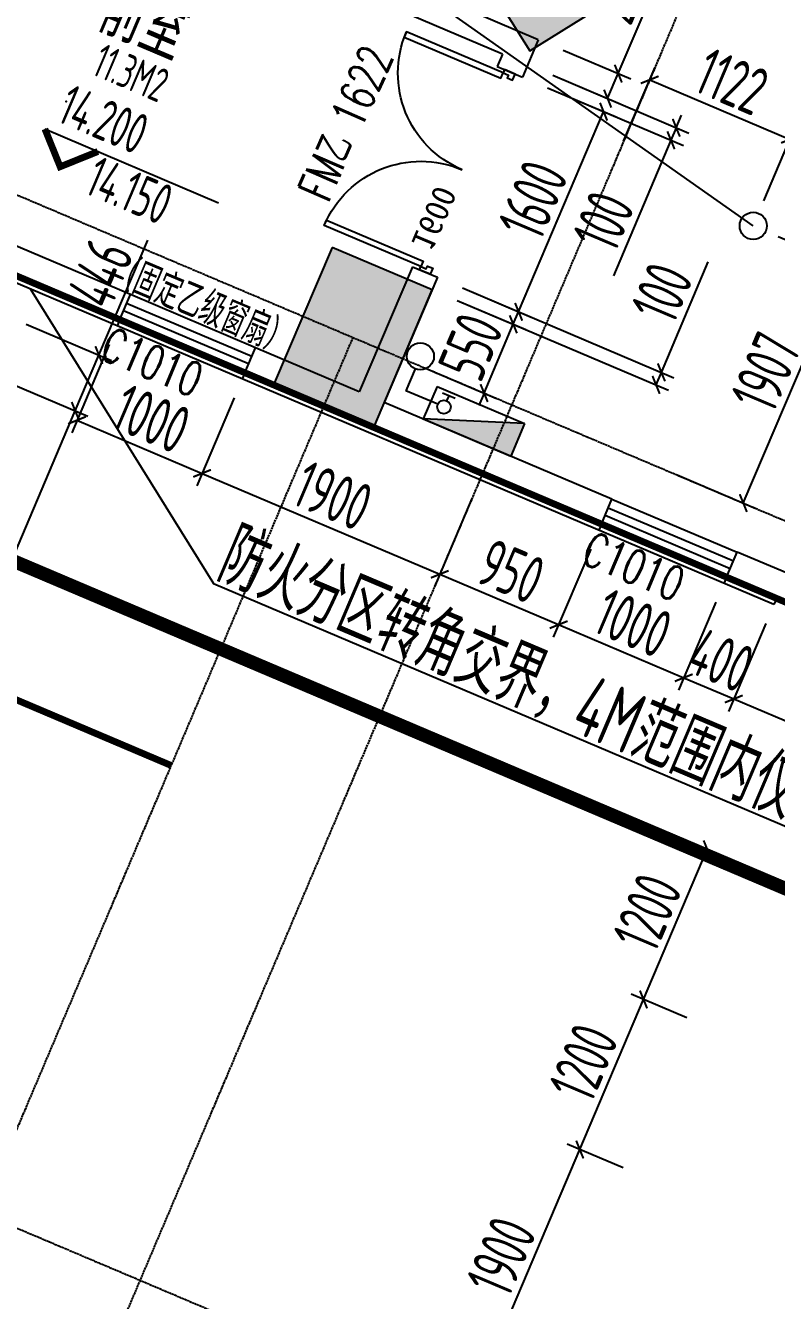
# Model space of a CAD drawing. Extents: x -3523 to 12007717, y -6694179 to 21431.
# Drawn here: x 11923084 to 11928610, y -6433532 to -6424148 of the extents above; entities that cross this region are included whole.
import ezdxf
from ezdxf.enums import TextEntityAlignment as Align
from ezdxf.xclip import XClip

# ---------------------------------------------------------------- set-up
doc = ezdxf.new("R2010")
doc.units = 0
doc.header["$LTSCALE"] = 10
doc.header["$MEASUREMENT"] = 0
doc.header["$XCLIPFRAME"] = 0
for name, pattern in [('A3-RG-axis-100$0$CENTER', [2, 1.25, -0.25, 0.25, -0.25]), ('A3-RI-4F$0$DASH', [0.35, 0.25, -0.1]), ('A3-SYMB-4F-100$0$$AUDIT_BAD_LTYPE2', [0]), ('DASHED2', [0.375, 0.25, -0.125])]:
    doc.linetypes.add(name, pattern=pattern)
for name, color, linetype in [('A-CLOD', 200, 'Continuous'), ('A3-RB-4F-100$0$A-DIMS-100', 1, 'Continuous'), ('A3-RG-axis-100$0$A-GRID', 1, 'A3-RG-axis-100$0$CENTER'), ('A3-RI-4F$0$A-DOOR', 32, 'Continuous'), ('A3-RI-4F$0$A-FLOR', 2, 'Continuous'), ('A3-RI-4F$0$A-GLAZ', 140, 'Continuous'), ('A3-RI-4F$0$A-ROOF-EDGE', 2, 'Continuous'), ('A3-RI-4F$0$A-WALL', 7, 'Continuous'), ('A3-RI-4F$0$A-WALL-FINI', 95, 'Continuous'), ('A3-RM-4F$0$$AUDIT_BAD_LAYER1', 7, 'Continuous'), ('A3-RM-4F$0$0P-1', 191, 'Continuous'), ('A3-RM-4F$0$0P-FE-FH-P', 41, 'A3-RM-4F$0$YJdef_FE-FH_LINE_F'), ('A3-RM-4F$0$0P-FE-FH-V', 141, 'Continuous'), ('A3-RM-4F$0$0P-FE-HY', 141, 'Continuous'), ('A3-RS-1F$0$A-HATH-GRAY', 8, 'Continuous'), ('A3-RS-1F$0$A-WALL', 7, 'Continuous'), ('A3-SYMB-4F-100$0$$AUDIT_BAD_LAYER1', 7, 'Continuous'), ('A3-SYMB-4F-100$0$A-SYMB', 4, 'Continuous'), ('A3-SYMB-4F-100$0$A-SYMB-AREA', 4, 'Continuous'), ('A3-SYMB-4F-100$0$A-SYMB-DOOR', 3, 'Continuous'), ('A3-SYMB-4F-100$0$A-SYMB-DOOR1', 3, 'Continuous'), ('A3-SYMB-4F-100$0$A-SYMB-DOOR2', 3, 'Continuous'), ('A3-SYMB-4F-100$0$A-SYMB-DOOR3', 3, 'Continuous'), ('A3-SYMB-4F-100$0$A-SYMB-NAME', 4, 'Continuous'), ('A3-SYMB-4F-100$0$A-SYMB-NAME-E', 4, 'Continuous')]:
    doc.layers.add(name, color=color, linetype=linetype)
doc.layers.add('A3-RI-4F$0$AN-WALL-EXTR', color=4, linetype='Continuous', lineweight=13)
doc.layers.add('A3-RI-4F$0$临时层', color=140, linetype='Continuous', plot=False)
doc.styles.add('A3-RB-4F-100$0$XD2008', font='xd-hzs.shx', dxfattribs={"width": 0.7, "bigfont": 'xd-hztxt.shx'})
doc.styles.add('A3-RI-4F$0$Standard', font='')
doc.styles.add('A3-RM-4F$0$hz1', font='hzs.shx', dxfattribs={"width": 0.75, "bigfont": 'hztxt.shx'})
doc.styles.add('A3-SYMB-4F-100$0$ECADI', font='hzs.shx', dxfattribs={"width": 0.7, "bigfont": 'hztxt.shx'})
doc.styles.add('A3-SYMB-4F-100$0$ECADI-TXT', font='simplex.shx', dxfattribs={"bigfont": 'hztxt.shx'})
doc.styles.add('A3-SYMB-4F-100$0$XD2008', font='hzs.shx', dxfattribs={"width": 0.7, "bigfont": 'hztxt.shx'})
doc.styles.get('A3-RI-4F$0$Standard').set_extended_font_data('SimSun')
doc.linetypes.add('A3-RM-4F$0$YJdef_FE-FH_LINE_F', pattern='A,4,-0.2,["F",A3-RM-4F$0$hz1,S=0.2,R=0,X=-0.1,Y=-0.1],-0.1', length=4.3)
doc.dimstyles.new('A3-RB-4F-100$0$XD100', dxfattribs={"dimscale": 100, "dimtxt": 3.5, "dimasz": 1.5, "dimexe": 1, "dimexo": 2, "dimgap": 0.5, "dimtad": 1, "dimdec": 0, "dimdsep": 46, "dimtxsty": 'A3-RB-4F-100$0$XD2008', "dimcen": 2.5, "dimclrt": 4, "dimaunit": 1, "dimadec": 0, "dimazin": 0, "dimtfac": 1, "dimtdec": 0, "dimtix": 1, "dimtmove": 0, "dimatfit": 3, "dimfxl": 0, "dimtolj": 1, "dimtzin": 0, "dimarcsym": 0})
doc.dimstyles.new('A3-RB-4F-100$0$XD100$0', dxfattribs={"dimscale": 100, "dimtxt": 3.5, "dimasz": 1, "dimexe": 1, "dimexo": 2, "dimgap": 0.5, "dimtad": 1, "dimdec": 0, "dimdsep": 46, "dimtxsty": 'A3-RB-4F-100$0$XD2008', "dimblk1": 'A3-RB-4F-100$0$_ARCHTICK', "dimblk2": 'A3-RB-4F-100$0$_ARCHTICK', "dimsah": 1, "dimcen": 2.5, "dimclrt": 4, "dimaunit": 1, "dimadec": 0, "dimazin": 0, "dimtfac": 1, "dimtdec": 0, "dimtix": 1, "dimtmove": 0, "dimatfit": 3, "dimfxl": 0, "dimtolj": 1, "dimtzin": 0, "dimarcsym": 0})

# ---------------------------------------------------------------- blocks, each defined once
blk = doc.blocks.new('A3-RI-4F$0$J-双扇门-1600')
for points in [[(-800, 0), (-773.3, 0), (-773.3, 42.7), (-752, 42.7), (-752, 85.3), (-800, 85.3)], [(-773.3, 0), (-773.3, -773.3), (-730.7, -773.3), (-730.7, 0)], [(773.3, 0), (773.3, -773.3), (730.7, -773.3), (730.7, 0)], [(800, 0), (773.3, 0), (773.3, 42.7), (752, 42.7), (752, 85.3), (800, 85.3)]]:
    blk.add_lwpolyline(points, close=True)
for centre, start, end in [((-773.3, 0), 270, 360), ((773.3, 0), 180, 270)]:
    blk.add_arc(centre, 773.3, start, end)
at = {"layer": 'Defpoints', "style": 'A3-RI-4F$0$Standard'}
blk.add_text('1600', height=175, dxfattribs=at).set_placement((-647.2, -135.6))
blk = doc.blocks.new('A3-RI-4F')
at = {"layer": 'A3-RI-4F$0$A-FLOR', "linetype": 'A3-RI-4F$0$DASH', "const_width": 50}
blk.add_lwpolyline([(11907835.3, -6369053.3), (11897656.1, -6393034), (11898128.3, -6393234.3, -0.084697), (11913933.8, -6391266.8), (11915314, -6394764.5, -0.031408), (11917936.9, -6393922), (11918378.7, -6395666.9), (11918415.6, -6395812.3, -0.137995), (11924069.8, -6395802.9), (11938272.6, -6400392.8, -0.63707), (11939156.2, -6407589.3), (11916413.2, -6421800.6), (11915152.9, -6424769.9), (11915014, -6425097), (11914547.2, -6426196.6), (11920044.1, -6428529.9), (11921412.2, -6425308.5), (11977074.7, -6448935.7), (11985123.7, -6429973.3), (11973295.2, -6424952.4), (11972791.6, -6425444.7)], format="xyb", dxfattribs=at)
at = {"layer": 'A3-RI-4F$0$A-GLAZ'}
for p, q in [((11924748.7, -6426583.4), (11923828.1, -6426192.7)), ((11924776, -6426519), (11923855.5, -6426128.3)), ((11924725.2, -6426638.7), (11923804.7, -6426247.9)), ((11924697.9, -6426703.1), (11923777.4, -6426312.4)), ((11927372.1, -6427697), (11928292.6, -6428087.8)), ((11927399.4, -6427632.6), (11928319.9, -6428023.3)), ((11927348.6, -6427752.3), (11928269.2, -6428143)), ((11927321.3, -6427816.7), (11928241.8, -6428207.4))]:
    blk.add_line(p, q, dxfattribs=at)
at = {"layer": 'A3-RI-4F$0$A-ROOF-EDGE'}
for points in [[(11977074.7, -6448935.7), (11977074.7, -6448935.7), (11971198.1, -6462780.1), (11953938.5, -6455453.8), (11952801.6, -6458132.4), (11961868.5, -6461981.1), (11950654.5, -6488399.6), (11923775.8, -6476990.3), (11934989.8, -6450571.8), (11944056.8, -6454420.5), (11945193.7, -6451741.9), (11937358.7, -6448416.1, 0.002105), (11935284.3, -6447089.5), (11932817.3, -6450983.9, 0.033355), (11899110.4, -6432654.1), (11899696.6, -6421468.1)], [(11971145.1, -6462649), (11953885.6, -6455322.7), (11952670.4, -6458185.4), (11961737.4, -6462034.1), (11950601.6, -6488268.5), (11923906.9, -6476937.3), (11935042.8, -6450702.9), (11944109.7, -6454551.6), (11945324.9, -6451688.9), (11937405.7, -6448327.4, 0.002183), (11935253.3, -6446951.5), (11932786.4, -6450845.9, 0.033209), (11899213.8, -6432591.6), (11899796.4, -6421473.4)]]:
    blk.add_lwpolyline(points, format="xyb", dxfattribs=at)
at = {"layer": 'A3-RI-4F$0$A-WALL'}
for p, q in [((11926594.9, -6424357.9), (11925030.2, -6423693.7)), ((11926857.2, -6424251.9), (11926224.3, -6423983.3)), ((11926857.2, -6424251.9), (11926740, -6424528.1)), ((11926594.9, -6424357.9), (11926555.9, -6424449.9)), ((11926555.9, -6424449.9), (11926740, -6424528.1)), ((11921043.5, -6425151.9), (11923777.4, -6426312.3)), ((11923855.5, -6426128.3), (11921489.8, -6425124.1)), ((11925930.7, -6425922.7), (11925540, -6426843.3)), ((11926114.8, -6426000.9), (11925724.1, -6426921.4)), ((11925930.7, -6425922.7), (11926114.9, -6426000.9)), ((11923777.4, -6426312.4), (11923855.5, -6426128.3)), ((11923777.4, -6426312.4), (11923855.5, -6426128.3)), ((11924697.9, -6426703.1), (11924776, -6426519)), ((11925540, -6426843.3), (11924776, -6426519)), ((11924697.9, -6426703.1), (11927321.3, -6427816.6)), ((11927399.4, -6427632.6), (11925724.1, -6426921.4)), ((11927321.3, -6427816.6), (11927399.4, -6427632.6)), ((11928241.8, -6428207.4), (11928319.9, -6428023.3)), ((11928688.1, -6428179.6), (11928319.9, -6428023.3)), ((11928610, -6428363.7), (11928241.8, -6428207.4))]:
    blk.add_line(p, q, dxfattribs=at)
at = {"layer": 'A3-RI-4F$0$A-WALL-FINI'}
for p, q in [((11928590.5, -6428409.7), (11920977.9, -6425178.4)), ((11923777.4, -6426312.4), (11923757.8, -6426358.4)), ((11923777.4, -6426312.4), (11923757.8, -6426358.4)), ((11924697.9, -6426703.1), (11924678.3, -6426749.1)), ((11927321.3, -6427816.7), (11927301.8, -6427862.7)), ((11928241.8, -6428207.4), (11928222.3, -6428253.4)), ((11928610, -6428363.7), (11928590.5, -6428409.7))]:
    blk.add_line(p, q, dxfattribs=at)
at = {"layer": 'A3-RI-4F$0$AN-WALL-EXTR'}
blk.add_line((11924633.3, -6426675.8), (11921779.8, -6425464.5), dxfattribs=at)
at = {"layer": 'A3-RI-4F$0$临时层', "linetype": 'A3-RI-4F$0$DASH', "const_width": 50}
blk.add_lwpolyline([(11916717.6, -6426436.5), (11924155.3, -6429593.7)], dxfattribs=at)
at = {"layer": 'A3-RI-4F$0$A-DOOR', "xscale": -1, "rotation": 247.0000000049642}
blk.add_blockref('A3-RI-4F$0$J-双扇门-1600', (11926296.1, -6425208.8), dxfattribs=at)
blk = doc.blocks.new('A3-RG-axis-100')
at = {"layer": 'A3-RG-axis-100$0$A-GRID'}
for p, q in [((11932913.4, -6412211.1), (11914822.5, -6454830.7)), ((11906272, -6418284.3), (11985933, -6452098.3)), ((11905882.4, -6425723.4), (11983197.9, -6458541.9)), ((11925492.7, -6426442.9), (11922757.6, -6432886.5))]:
    blk.add_line(p, q, dxfattribs=at)
for radius, start, end in [(294300, 57.267208, 69.150423), (288800, 57.079997, 69.144838)]:
    blk.add_arc((11778730.7, -6694178.7), radius, start, end, dxfattribs=at)
blk = doc.blocks.new('A3-SYMB-4F-100$0$ECADI-TAG-ROOM')
at = {"layer": 'A3-SYMB-4F-100$0$A-SYMB-AREA', "style": 'A3-SYMB-4F-100$0$ECADI', "width": 0.7}
blk.add_attdef('340M2', text='', height=2.5, dxfattribs=at).set_placement((7.167, -1.75), align=Align.MIDDLE_LEFT)
at = {"layer": 'A3-SYMB-4F-100$0$A-SYMB-NAME', "style": 'A3-SYMB-4F-100$0$ECADI', "width": 0.7}
blk.add_attdef('CHINESENAME', (-5.125, 0.088), '', height=4.5, dxfattribs=at)
at = {"layer": 'A3-SYMB-4F-100$0$A-SYMB-NAME-E', "style": 'A3-SYMB-4F-100$0$ECADI', "width": 0.7}
for tag, p in [('ENGLISHHIGH', (-5.125, 8.04)), ('ENGLISHLOW', (-5.125, 4.84))]:
    blk.add_attdef(tag, p, '', height=2.5, dxfattribs=at)
blk = doc.blocks.new('A3-SYMB-4F-100$0$ECADI-TAG-DOOR')
at = {"layer": 'A3-SYMB-4F-100$0$A-SYMB-DOOR', "style": 'A3-SYMB-4F-100$0$ECADI-TXT', "width": 0.7}
for tag, p in [('门窗主编号1', (-6.414, 7.257)), ('门窗主编号2', (2.085, 7.257))]:
    blk.add_attdef(tag, p, '', height=2.5, dxfattribs=at)
at = {"layer": 'A3-SYMB-4F-100$0$A-SYMB-DOOR', "style": 'A3-SYMB-4F-100$0$ECADI-TXT', "width": 0.7, "flags": 1}
for tag, p in [('洞口尺寸(宽X高)', (-6.416, 1.62)), ('备注', (-6.394, -1.213))]:
    blk.add_attdef(tag, p, '', height=2.5, dxfattribs=at)
at = {"layer": 'A3-SYMB-4F-100$0$A-SYMB-DOOR1', "style": 'A3-SYMB-4F-100$0$ECADI-TXT', "width": 0.7}
blk.add_attdef('门窗辅编号1', (-6.414, 4.413), '', height=2.5, dxfattribs=at)
at = {"layer": 'A3-SYMB-4F-100$0$A-SYMB-DOOR2', "style": 'A3-SYMB-4F-100$0$ECADI-TXT', "width": 0.7}
blk.add_attdef('门窗辅编号2', (-2.861, 4.413), '', height=2.5, dxfattribs=at)
at = {"layer": 'A3-SYMB-4F-100$0$A-SYMB-DOOR3', "style": 'A3-SYMB-4F-100$0$ECADI-TXT', "width": 0.7}
blk.add_attdef('门窗辅编号3', (2.323, 4.413), '', height=2.5, dxfattribs=at)
blk = doc.blocks.new('A3-SYMB-4F-100$0$ECADI-TAG-HGHT（国标）')
at = {"color": 1, "const_width": 0.5}
blk.add_lwpolyline([(-2.121, 2.121), (0, 0), (2.121, 2.121)], dxfattribs=at)
at = {"color": 1}
blk.add_point((-1.481, 4.6), dxfattribs=at)
at = {"layer": 'A3-SYMB-4F-100$0$$AUDIT_BAD_LAYER1', "color": 1, "linetype": 'A3-SYMB-4F-100$0$$AUDIT_BAD_LTYPE2'}
blk.add_line((-2.121, 2.121), (11.768, 2.121), dxfattribs=at)
at = {"style": 'A3-SYMB-4F-100$0$XD2008', "width": 0.7}
blk.add_attdef('FL', text='', height=3, dxfattribs=at).set_placement((-2.689, 2.967), align=Align.RIGHT)
for tag, p in [('F.F.L.', (2.284, 2.967)), ('T.O.S.', (2.284, -1.104))]:
    blk.add_attdef(tag, p, '', height=3, dxfattribs=at)
blk = doc.blocks.new('A3-SYMB-4F-100')
at = {"layer": 'A3-SYMB-4F-100$0$A-SYMB'}
blk.add_lwpolyline([(11923119.7, -6426087.5), (11924467.9, -6428254.3), (11931554.4, -6431262.3)], dxfattribs=at)
ref = blk.add_blockref('A3-SYMB-4F-100$0$ECADI-TAG-ROOM', (11924060.4, -6424390.5), dxfattribs=dict(at, xscale=99.99999999989046, yscale=100.0000000001164, rotation=337))
ref.add_attrib('CHINESENAME', '前室', (11923592, -6424182.2), dxfattribs={"height": 450, "rotation": 337, "style": 'A3-SYMB-4F-100$0$ECADI', "width": 0.7})
ref.add_attrib('340M2', '11.3M2', dxfattribs={"height": 250, "rotation": 337, "style": 'A3-SYMB-4F-100$0$ECADI', "width": 0.7}).set_placement((11923609.2, -6424389.1), align=Align.MIDDLE_LEFT)
ref = blk.add_blockref('A3-SYMB-4F-100$0$ECADI-TAG-HGHT（国标）', (11923339.1, -6425187.3), dxfattribs=dict(at, xscale=100, yscale=100, rotation=337))
ref.add_attrib('F.F.L.', '14.200', (11923304.3, -6424850.2), dxfattribs={"layer": '0', "height": 300, "rotation": 337, "style": 'A3-SYMB-4F-100$0$XD2008', "width": 0.7})
ref.add_attrib('T.O.S.', '14.150', (11923506.2, -6425378.2), dxfattribs={"layer": '0', "height": 300, "rotation": 337, "style": 'A3-SYMB-4F-100$0$XD2008', "width": 0.7})
ref = blk.add_blockref('A3-SYMB-4F-100$0$ECADI-TAG-ROOM', (11925669, -6428721.9), dxfattribs=dict(at, xscale=99.99999999989049, yscale=100.0000000001164, rotation=336.9999999998162))
ref.add_attrib('CHINESENAME', '防火分区转角交界，4M范围内仅限设固定乙级防火窗扇', (11924467.9, -6428225.6), dxfattribs={"height": 450, "rotation": 337, "style": 'A3-SYMB-4F-100$0$ECADI', "width": 0.7})
at = {"layer": 'A3-SYMB-4F-100$0$A-SYMB-DOOR'}
ref = blk.add_blockref('A3-SYMB-4F-100$0$ECADI-TAG-DOOR', (11926269.2, -6425092.1, -333.3), dxfattribs=dict(at, xscale=99.99999999997299, yscale=100.0000000000001, zscale=100, rotation=66.3725848351904))
ref.add_attrib('门窗主编号1', 'FM乙', dxfattribs={"height": 250, "rotation": 66.37258, "style": 'A3-SYMB-4F-100$0$ECADI-TXT', "width": 0.7}).set_placement((11925509.7, -6425010.9, -333.3), align=Align.RIGHT)
ref.add_attrib('门窗主编号2', '1622', (11925553.2, -6424921.9), dxfattribs={"height": 250, "rotation": 66.37258, "style": 'A3-SYMB-4F-100$0$ECADI-TXT', "width": 0.7})
ref = blk.add_blockref('A3-SYMB-4F-100$0$ECADI-TAG-DOOR', (11926269.2, -6425092.1, -333.3), dxfattribs=dict(at, xscale=99.99999999997299, yscale=100.0000000000001, zscale=100, rotation=66.3725848351904))
ref.add_attrib('门窗主编号1', 'FM乙', dxfattribs={"height": 250, "rotation": 66.37258, "style": 'A3-SYMB-4F-100$0$ECADI-TXT', "width": 0.7}).set_placement((11925509.7, -6425010.9, -333.3), align=Align.RIGHT)
ref.add_attrib('门窗主编号2', '1622', (11925553.2, -6424921.9), dxfattribs={"height": 250, "rotation": 66.37258, "style": 'A3-SYMB-4F-100$0$ECADI-TXT', "width": 0.7})
at = {"layer": 'A3-SYMB-4F-100$0$A-SYMB-DOOR1'}
ref = blk.add_blockref('A3-SYMB-4F-100$0$ECADI-TAG-DOOR', (11924908.6, -6427350.2), dxfattribs=dict(at, xscale=99.99999999997286, yscale=100.0000000000001, zscale=100, rotation=337.1358192403856))
ref.add_attrib('门窗主编号1', '（固定乙级窗扇）', dxfattribs={"height": 250, "rotation": 337.13582, "style": 'A3-SYMB-4F-100$0$ECADI-TXT', "width": 0.7}).set_placement((11924979.7, -6426589.7), align=Align.RIGHT)
ref = blk.add_blockref('A3-SYMB-4F-100$0$ECADI-TAG-DOOR', (11924245.7, -6427647.7), dxfattribs=dict(at, xscale=99.99999999997286, yscale=100.0000000000001, zscale=100, rotation=337.1358192403856))
ref.add_attrib('门窗主编号1', 'C1010', dxfattribs={"height": 250, "rotation": 337.13582, "style": 'A3-SYMB-4F-100$0$ECADI-TXT', "width": 0.7}).set_placement((11924316.8, -6426887.1), align=Align.RIGHT)
ref = blk.add_blockref('A3-SYMB-4F-100$0$ECADI-TAG-DOOR', (11927789.6, -6429152), dxfattribs=dict(at, xscale=99.99999999997286, yscale=100.0000000000001, zscale=100, rotation=337.1358192403856))
ref.add_attrib('门窗主编号1', 'C1010', dxfattribs={"height": 250, "rotation": 337.13582, "style": 'A3-SYMB-4F-100$0$ECADI-TXT', "width": 0.7}).set_placement((11927860.8, -6428391.4), align=Align.RIGHT)
blk = doc.blocks.new('*U3226')
at = {"layer": 'A3-RM-4F$0$$AUDIT_BAD_LAYER1', "extrusion": (0, 0, -1)}
blk.add_hatch(color=256, dxfattribs=at).paths.add_polyline_path([(-260, 700), (0, 0), (0, 700)])
for p, q in [((260, 700), (0, 700)), ((0, 0), (0, 700)), ((260, 700), (0, 0)), ((260, 0), (260, 700)), ((230.7, 105.9, 0), (190.7, 105.9, 0)), ((230.7, 155.9, 0), (230.7, 55.9, 0)), ((260, 0), (0, 0))]:
    blk.add_line(p, q, dxfattribs=at)
blk.add_circle((-140.7, 105.9, 0), 50, dxfattribs=at)
blk = doc.blocks.new('A3-RM-4F')
at = {"layer": 'A3-RM-4F$0$0P-1'}
for points in [[(11905192.1, -6423800.8), (11904910.4, -6429175.3, -0.033124), (11938801.4, -6448159.4), (11947301.3, -6451767.4), (11970396.9, -6461570.9), (11975941.3, -6448508.9)], [(11905485.9, -6423925.6), (11905220.5, -6428990.8, -0.03293), (11938942.8, -6447893.6), (11947418.5, -6451491.3), (11970237.9, -6461177.5), (11975665.2, -6448391.7)]]:
    blk.add_lwpolyline(points, format="xyb", dxfattribs=at)
at = {"layer": 'A3-RM-4F$0$0P-FE-FH-P'}
for p in [(11925950.5, -6426674.6, 0), (11926117.3, -6426935.5, 0)]:
    blk.add_line(p, (11925882.2, -6426835.7, 0), dxfattribs=at)
at = {"layer": 'A3-RM-4F$0$0P-FE-FH-V'}
blk.add_circle((11925989.6, -6426582.6, 0), 100, dxfattribs=at)
at = {"layer": 'A3-RM-4F$0$0P-FE-HY', "xscale": -0.9999999999999886, "rotation": 246.9999999998606}
blk.add_blockref('*U3226', (11926010.8, -6427043.2), dxfattribs=at)
blk = doc.blocks.new('A3-RB-4F-100$0$_ARCHTICK')
at = {"color": 0, "linetype": 'ByBlock', "const_width": 0.15}
blk.add_lwpolyline([(-0.5, -0.5), (0.5, 0.5)], dxfattribs=at)
blk = doc.blocks.new('*D2999')
at = {"layer": 'A3-RB-4F-100$0$A-DIMS-100', "color": 0, "lineweight": -2}
for p, q in [((11928531.9, -6428547.8), (11928256.5, -6429196.6)), ((11928295.6, -6429104.5), (11929676.3, -6429690.6)), ((11929912.6, -6429133.9), (11929637.2, -6429782.6))]:
    blk.add_line(p, q, dxfattribs=at)
at = {"layer": 'Defpoints', "color": 0}
for p in [(11928610, -6428363.7), (11929990.8, -6428949.8), (11929676.3, -6429690.6)]:
    blk.add_point(p, dxfattribs=at)
at = {"layer": 'A3-RB-4F-100$0$A-DIMS-100', "color": 0, "lineweight": -2, "xscale": 100, "yscale": 100, "zscale": 100}
for p, rotation in [((11928295.6, -6429104.5), 156.999999999918), ((11929676.3, -6429690.6), 336.999999999918)]:
    blk.add_blockref('A3-RB-4F-100$0$_ARCHTICK', p, dxfattribs=dict(at, rotation=rotation))
at = {"layer": 'A3-RB-4F-100$0$A-DIMS-100', "color": 4, "insert": (11929073.9, -6429190.4), "char_height": 350, "attachment_point": 5, "rotation": 337, "style": 'A3-RB-4F-100$0$XD2008'}
blk.add_mtext('\\A1;1500', dxfattribs=at)
blk = doc.blocks.new('*D3000')
at = {"layer": 'A3-RB-4F-100$0$A-DIMS-100', "color": 0, "lineweight": -2}
for p, q in [((11928163.7, -6428391.5), (11927888.3, -6429040.3)), ((11928531.9, -6428547.8), (11928256.5, -6429196.6)), ((11927927.4, -6428948.2), (11928295.6, -6429104.5))]:
    blk.add_line(p, q, dxfattribs=at)
at = {"layer": 'Defpoints', "color": 0}
for p in [(11928241.8, -6428207.4), (11928610, -6428363.7), (11928295.6, -6429104.5)]:
    blk.add_point(p, dxfattribs=at)
at = {"layer": 'A3-RB-4F-100$0$A-DIMS-100', "color": 0, "lineweight": -2, "xscale": 100, "yscale": 100, "zscale": 100}
for p, rotation in [((11927927.4, -6428948.2), 156.9999999999312), ((11928295.6, -6429104.5), 336.9999999999312)]:
    blk.add_blockref('A3-RB-4F-100$0$_ARCHTICK', p, dxfattribs=dict(at, rotation=rotation))
at = {"layer": 'A3-RB-4F-100$0$A-DIMS-100', "color": 4, "insert": (11928199.4, -6428819.2), "char_height": 350, "attachment_point": 5, "rotation": 337, "style": 'A3-RB-4F-100$0$XD2008'}
blk.add_mtext('\\A1;400', dxfattribs=at)
blk = doc.blocks.new('*D3001')
at = {"layer": 'A3-RB-4F-100$0$A-DIMS-100', "color": 0, "lineweight": -2}
for p, q in [((11927243.2, -6428000.8), (11926967.8, -6428649.5)), ((11928163.7, -6428391.5), (11927888.3, -6429040.3)), ((11927006.9, -6428557.5), (11927927.4, -6428948.2))]:
    blk.add_line(p, q, dxfattribs=at)
at = {"layer": 'Defpoints', "color": 0}
for p in [(11927321.3, -6427816.7), (11928241.8, -6428207.4), (11927927.4, -6428948.2)]:
    blk.add_point(p, dxfattribs=at)
at = {"layer": 'A3-RB-4F-100$0$A-DIMS-100', "color": 0, "lineweight": -2, "xscale": 100, "yscale": 100, "zscale": 100}
for p, rotation in [((11927006.9, -6428557.5), 156.9999999999795), ((11927927.4, -6428948.2), 336.9999999999794)]:
    blk.add_blockref('A3-RB-4F-100$0$_ARCHTICK', p, dxfattribs=dict(at, rotation=rotation))
at = {"layer": 'A3-RB-4F-100$0$A-DIMS-100', "color": 4, "insert": (11927555, -6428545.7), "char_height": 350, "attachment_point": 5, "rotation": 337, "style": 'A3-RB-4F-100$0$XD2008'}
blk.add_mtext('\\A1;1000', dxfattribs=at)
blk = doc.blocks.new('*D3002')
at = {"layer": 'A3-RB-4F-100$0$A-DIMS-100', "color": 0, "lineweight": -2}
for p, q in [((11926368.7, -6427629.6), (11926093.3, -6428278.3)), ((11927243.2, -6428000.8), (11926967.8, -6428649.5)), ((11926132.4, -6428186.3), (11927006.9, -6428557.5))]:
    blk.add_line(p, q, dxfattribs=at)
at = {"layer": 'Defpoints', "color": 0}
for p in [(11926446.8, -6427445.5), (11927321.3, -6427816.7), (11927006.9, -6428557.5)]:
    blk.add_point(p, dxfattribs=at)
at = {"layer": 'A3-RB-4F-100$0$A-DIMS-100', "color": 0, "lineweight": -2, "xscale": 100, "yscale": 100, "zscale": 100}
for p, rotation in [((11926132.4, -6428186.3), 156.9999999999437), ((11927006.9, -6428557.5), 336.9999999999437)]:
    blk.add_blockref('A3-RB-4F-100$0$_ARCHTICK', p, dxfattribs=dict(at, rotation=rotation))
at = {"layer": 'A3-RB-4F-100$0$A-DIMS-100', "color": 4, "insert": (11926657.5, -6428164.8), "char_height": 350, "attachment_point": 5, "rotation": 337, "style": 'A3-RB-4F-100$0$XD2008'}
blk.add_mtext('\\A1;950', dxfattribs=at)
blk = doc.blocks.new('*D3003')
at = {"layer": 'A3-RB-4F-100$0$A-DIMS-100', "color": 0, "lineweight": -2}
for p, q in [((11924619.7, -6426887.2), (11924344.3, -6427535.9)), ((11924383.4, -6427443.9), (11926132.4, -6428186.3)), ((11926368.7, -6427629.6), (11926093.3, -6428278.3))]:
    blk.add_line(p, q, dxfattribs=at)
at = {"layer": 'Defpoints', "color": 0}
for p in [(11924697.9, -6426703.1), (11926446.8, -6427445.5), (11926132.4, -6428186.3)]:
    blk.add_point(p, dxfattribs=at)
at = {"layer": 'A3-RB-4F-100$0$A-DIMS-100', "color": 0, "lineweight": -2, "xscale": 100, "yscale": 100, "zscale": 100}
for p, rotation in [((11924383.4, -6427443.9), 156.9999999999393), ((11926132.4, -6428186.3), 336.9999999999393)]:
    blk.add_blockref('A3-RB-4F-100$0$_ARCHTICK', p, dxfattribs=dict(at, rotation=rotation))
at = {"layer": 'A3-RB-4F-100$0$A-DIMS-100', "color": 4, "insert": (11925345.8, -6427608), "char_height": 350, "attachment_point": 5, "rotation": 337, "style": 'A3-RB-4F-100$0$XD2008'}
blk.add_mtext('\\A1;1900', dxfattribs=at)
blk = doc.blocks.new('*D3004')
at = {"layer": 'A3-RB-4F-100$0$A-DIMS-100', "color": 0, "lineweight": -2}
for p, q in [((11923699.2, -6426496.5), (11923423.8, -6427145.2)), ((11924619.7, -6426887.2), (11924344.3, -6427535.9)), ((11923462.9, -6427053.2), (11924383.4, -6427443.9))]:
    blk.add_line(p, q, dxfattribs=at)
at = {"layer": 'Defpoints', "color": 0}
for p in [(11923777.4, -6426312.4), (11924697.9, -6426703.1), (11924383.4, -6427443.9)]:
    blk.add_point(p, dxfattribs=at)
at = {"layer": 'A3-RB-4F-100$0$A-DIMS-100', "color": 0, "lineweight": -2, "xscale": 100, "yscale": 100, "zscale": 100}
for p, rotation in [((11923462.9, -6427053.2), 156.9999999999498), ((11924383.4, -6427443.9), 336.9999999999498)]:
    blk.add_blockref('A3-RB-4F-100$0$_ARCHTICK', p, dxfattribs=dict(at, rotation=rotation))
at = {"layer": 'A3-RB-4F-100$0$A-DIMS-100', "color": 4, "insert": (11924011.1, -6427041.4), "char_height": 350, "attachment_point": 5, "rotation": 337, "style": 'A3-RB-4F-100$0$XD2008'}
blk.add_mtext('\\A1;1000', dxfattribs=at)
blk = doc.blocks.new('*D2902')
at = {"layer": 'A3-RB-4F-100$0$A-DIMS-100', "color": 0, "lineweight": -2}
for p in [(11921565.6, -6420779.1), (11928439.1, -6425622.3)]:
    blk.add_line(p, (11922716.9, -6421590.3), dxfattribs=at)
at = {"layer": 'Defpoints', "color": 0}
for p in [(11922716.9, -6421590.3), (11928439.1, -6425622.3)]:
    blk.add_point(p, dxfattribs=at)
at = {"layer": 'A3-RB-4F-100$0$A-DIMS-100', "color": 0, "lineweight": -2, "xscale": 100, "yscale": 100, "zscale": 100, "rotation": 324.830999471613}
blk.add_blockref('A3-RB-4F-100$0$_ARCHTICK', (11922716.9, -6421590.3), dxfattribs=at)
at = {"layer": 'A3-RB-4F-100$0$A-DIMS-100', "color": 4, "insert": (11922189.1, -6420943.2), "char_height": 350, "attachment_point": 5, "rotation": 324.831, "style": 'A3-RB-4F-100$0$XD2008'}
blk.add_mtext('\\A1;R7000', dxfattribs=at)
blk = doc.blocks.new('*D2904')
at = {"layer": 'A3-RB-4F-100$0$A-DIMS-100', "color": 0, "lineweight": -2}
for p, q in [((11928623.2, -6425700.4), (11929202.9, -6425946.5)), ((11928365.8, -6427662.5), (11929110.8, -6425907.4)), ((11927878.2, -6427455.5), (11928457.9, -6427701.6))]:
    blk.add_line(p, q, dxfattribs=at)
at = {"layer": 'Defpoints', "color": 0}
for p in [(11928439.1, -6425622.3), (11929110.8, -6425907.4), (11927694.1, -6427377.4)]:
    blk.add_point(p, dxfattribs=at)
at = {"layer": 'A3-RB-4F-100$0$A-DIMS-100', "color": 0, "lineweight": -2, "xscale": 100, "yscale": 100, "zscale": 100}
for p, rotation in [((11929110.8, -6425907.4), 66.99999999984617), ((11928365.8, -6427662.5), 246.9999999998462)]:
    blk.add_blockref('A3-RB-4F-100$0$_ARCHTICK', p, dxfattribs=dict(at, rotation=rotation))
at = {"layer": 'A3-RB-4F-100$0$A-DIMS-100', "color": 4, "insert": (11928531.2, -6426697), "char_height": 350, "attachment_point": 5, "rotation": 67, "style": 'A3-RB-4F-100$0$XD2008'}
blk.add_mtext('\\A1;1907', dxfattribs=at)
blk = doc.blocks.new('*D2905')
at = {"layer": 'A3-RB-4F-100$0$A-DIMS-100', "color": 0, "lineweight": -2}
for p, q in [((11927484.9, -6425000), (11927716.1, -6424455.2)), ((11927677, -6424547.3), (11928709.4, -6424985.5)), ((11928517.2, -6425438.2), (11928748.5, -6424893.4))]:
    blk.add_line(p, q, dxfattribs=at)
at = {"layer": 'Defpoints', "color": 0}
for p in [(11928709.4, -6424985.5), (11927406.7, -6425184.1), (11928439.1, -6425622.3)]:
    blk.add_point(p, dxfattribs=at)
at = {"layer": 'A3-RB-4F-100$0$A-DIMS-100', "color": 0, "lineweight": -2, "xscale": 100, "yscale": 100, "zscale": 100}
for p, rotation in [((11927677, -6424547.3), 156.9999981292177), ((11928709.4, -6424985.5), 336.9999981292177)]:
    blk.add_blockref('A3-RB-4F-100$0$_ARCHTICK', p, dxfattribs=dict(at, rotation=rotation))
at = {"layer": 'A3-RB-4F-100$0$A-DIMS-100', "color": 4, "insert": (11928281.1, -6424559.3), "char_height": 350, "attachment_point": 5, "rotation": 337, "style": 'A3-RB-4F-100$0$XD2008'}
blk.add_mtext('\\A1;1122', dxfattribs=at)
blk = doc.blocks.new('*D2918')
at = {"layer": 'A3-RB-4F-100$0$A-DIMS-100', "color": 0, "lineweight": -2}
for p, q in [((11926259.8, -6426171.1), (11926765.7, -6426385.8)), ((11926673.6, -6426346.7), (11926712.7, -6426254.7)), ((11926458.7, -6426853), (11926673.6, -6426346.7)), ((11926044.9, -6426677.4), (11926550.8, -6426892.1)), ((11926458.7, -6426853), (11926419.7, -6426945.1))]:
    blk.add_line(p, q, dxfattribs=at)
at = {"layer": 'Defpoints', "color": 0}
for p in [(11926075.7, -6426092.9), (11926673.6, -6426346.7), (11925860.8, -6426599.2)]:
    blk.add_point(p, dxfattribs=at)
at = {"layer": 'A3-RB-4F-100$0$A-DIMS-100', "color": 0, "lineweight": -2, "xscale": 100, "yscale": 100, "zscale": 100}
for p, rotation in [((11926673.6, -6426346.7), 246.9999999998659), ((11926458.7, -6426853), 66.99999999986595)]:
    blk.add_blockref('A3-RB-4F-100$0$_ARCHTICK', p, dxfattribs=dict(at, rotation=rotation))
at = {"layer": 'A3-RB-4F-100$0$A-DIMS-100', "color": 4, "insert": (11926359.1, -6426511.9), "char_height": 350, "attachment_point": 5, "rotation": 67, "style": 'A3-RB-4F-100$0$XD2008'}
blk.add_mtext('\\A1;550', dxfattribs=at)
blk = doc.blocks.new('*D2919')
at = {"layer": 'A3-RB-4F-100$0$A-DIMS-100', "color": 0, "lineweight": -2}
for p, q in [((11927763, -6426700.5), (11928108.1, -6425887.4)), ((11926298.9, -6426079), (11927855, -6426739.6)), ((11926259.8, -6426171.1), (11927816, -6426831.6)), ((11927723.9, -6426792.5), (11927763, -6426700.5))]:
    blk.add_line(p, q, dxfattribs=at)
at = {"layer": 'Defpoints', "color": 0}
for p in [(11926114.8, -6426000.9), (11926075.7, -6426092.9), (11927763, -6426700.5)]:
    blk.add_point(p, dxfattribs=at)
at = {"layer": 'A3-RB-4F-100$0$A-DIMS-100', "color": 0, "lineweight": -2, "xscale": 100, "yscale": 100, "zscale": 100}
for p, rotation in [((11927763, -6426700.5), 67.00000000013385), ((11927723.9, -6426792.5), 247.0000000001339)]:
    blk.add_blockref('A3-RB-4F-100$0$_ARCHTICK', p, dxfattribs=dict(at, rotation=rotation))
at = {"layer": 'A3-RB-4F-100$0$A-DIMS-100', "color": 4, "insert": (11927767.5, -6426114), "char_height": 350, "attachment_point": 5, "rotation": 67, "style": 'A3-RB-4F-100$0$XD2008'}
blk.add_mtext('\\A1;100', dxfattribs=at)
blk = doc.blocks.new('*D2920')
at = {"layer": 'A3-RB-4F-100$0$A-DIMS-100', "color": 0, "lineweight": -2}
for p, q in [((11926924.1, -6424606.2), (11927429.9, -6424820.9)), ((11926712.7, -6426254.7), (11927337.9, -6424781.9)), ((11926298.9, -6426079), (11926804.8, -6426293.7))]:
    blk.add_line(p, q, dxfattribs=at)
at = {"layer": 'Defpoints', "color": 0}
for p in [(11926740, -6424528.1), (11927337.9, -6424781.9), (11926114.8, -6426000.9)]:
    blk.add_point(p, dxfattribs=at)
at = {"layer": 'A3-RB-4F-100$0$A-DIMS-100', "color": 0, "lineweight": -2, "xscale": 100, "yscale": 100, "zscale": 100}
for p, rotation in [((11927337.9, -6424781.9), 66.99999999985855), ((11926712.7, -6426254.7), 246.9999999998585)]:
    blk.add_blockref('A3-RB-4F-100$0$_ARCHTICK', p, dxfattribs=dict(at, rotation=rotation))
at = {"layer": 'A3-RB-4F-100$0$A-DIMS-100', "color": 4, "insert": (11926818.2, -6425430.4), "char_height": 350, "attachment_point": 5, "rotation": 67, "style": 'A3-RB-4F-100$0$XD2008'}
blk.add_mtext('\\A1;1600', dxfattribs=at)
blk = doc.blocks.new('*D2921')
at = {"layer": 'A3-RB-4F-100$0$A-DIMS-100', "color": 0, "lineweight": -2}
for p, q in [((11926963.1, -6424514.2), (11927964.7, -6424939.3)), ((11926924.1, -6424606.2), (11927925.6, -6425031.3)), ((11927872.6, -6424900.2), (11927911.7, -6424808.2)), ((11927872.6, -6424900.2), (11927833.6, -6424992.3)), ((11927833.6, -6424992.3), (11927410.3, -6425989.5))]:
    blk.add_line(p, q, dxfattribs=at)
at = {"layer": 'Defpoints', "color": 0}
for p in [(11926779, -6424436), (11926740, -6424528.1), (11927872.6, -6424900.2)]:
    blk.add_point(p, dxfattribs=at)
at = {"layer": 'A3-RB-4F-100$0$A-DIMS-100', "color": 0, "lineweight": -2, "xscale": 100, "yscale": 100, "zscale": 100}
for p, rotation in [((11927872.6, -6424900.2), 247.0000000001226), ((11927833.6, -6424992.3), 67.00000000012255)]:
    blk.add_blockref('A3-RB-4F-100$0$_ARCHTICK', p, dxfattribs=dict(at, rotation=rotation))
at = {"layer": 'A3-RB-4F-100$0$A-DIMS-100', "color": 4, "insert": (11927336.6, -6425587.1), "char_height": 350, "attachment_point": 5, "rotation": 67, "style": 'A3-RB-4F-100$0$XD2008'}
blk.add_mtext('\\A1;100', dxfattribs=at)
blk = doc.blocks.new('*D2922')
at = {"layer": 'A3-RB-4F-100$0$A-DIMS-100', "color": 0, "lineweight": -2}
for p, q in [((11927445.9, -6424501.8), (11927809.2, -6423645.7)), ((11927041.3, -6424330.1), (11927537.9, -6424540.9)), ((11927367.7, -6424685.9), (11927445.9, -6424501.8)), ((11926963.1, -6424514.2), (11927459.8, -6424725))]:
    blk.add_line(p, q, dxfattribs=at)
at = {"layer": 'Defpoints', "color": 0}
for p in [(11926857.2, -6424251.9), (11926779, -6424436), (11927445.9, -6424501.8)]:
    blk.add_point(p, dxfattribs=at)
at = {"layer": 'A3-RB-4F-100$0$A-DIMS-100', "color": 0, "lineweight": -2, "xscale": 100, "yscale": 100, "zscale": 100}
for p, rotation in [((11927445.9, -6424501.8), 66.99999999974128), ((11927367.7, -6424685.9), 246.9999999997413)]:
    blk.add_blockref('A3-RB-4F-100$0$_ARCHTICK', p, dxfattribs=dict(at, rotation=rotation))
at = {"layer": 'A3-RB-4F-100$0$A-DIMS-100', "color": 4, "insert": (11927459.5, -6423893.8), "char_height": 350, "attachment_point": 5, "rotation": 67, "style": 'A3-RB-4F-100$0$XD2008'}
blk.add_mtext('\\A1;200', dxfattribs=at)
blk = doc.blocks.new('*D3107')
at = {"layer": 'A3-RB-4F-100$0$A-DIMS-100', "color": 0, "lineweight": -2}
for p, q in [((11922913.6, -6426756.2), (11923542.4, -6427023.1)), ((11922043.7, -6430297.9), (11923450.3, -6426984)), ((11921506.9, -6430070), (11922135.7, -6430336.9))]:
    blk.add_line(p, q, dxfattribs=at)
at = {"layer": 'Defpoints', "color": 0}
for p in [(11922729.5, -6426678.1), (11923450.3, -6426984), (11921322.8, -6429991.9)]:
    blk.add_point(p, dxfattribs=at)
at = {"layer": 'A3-RB-4F-100$0$A-DIMS-100', "color": 0, "lineweight": -2, "xscale": 100, "yscale": 100, "zscale": 100}
for p, rotation in [((11923450.3, -6426984), 66.99999999952385), ((11922043.7, -6430297.9), 246.9999999995239)]:
    blk.add_blockref('A3-RB-4F-100$0$_ARCHTICK', p, dxfattribs=dict(at, rotation=rotation))
at = {"layer": 'A3-RB-4F-100$0$A-DIMS-100', "color": 4, "insert": (11922539.9, -6428553), "char_height": 350, "attachment_point": 5, "rotation": 67, "style": 'A3-RB-4F-100$0$XD2008'}
blk.add_mtext('\\A1;900X4=3600', dxfattribs=at)
blk = doc.blocks.new('*D3108')
at = {"layer": 'A3-RB-4F-100$0$A-DIMS-100', "color": 0, "lineweight": -2}
for p, q in [((11923624.6, -6426573.4), (11923983.4, -6425728.1)), ((11923087.8, -6426345.6), (11923716.7, -6426612.5)), ((11923450.3, -6426984), (11923624.6, -6426573.4)), ((11922913.6, -6426756.2), (11923542.4, -6427023.1))]:
    blk.add_line(p, q, dxfattribs=at)
at = {"layer": 'Defpoints', "color": 0}
for p in [(11922903.7, -6426267.5), (11923624.6, -6426573.4), (11922729.5, -6426678.1)]:
    blk.add_point(p, dxfattribs=at)
at = {"layer": 'A3-RB-4F-100$0$A-DIMS-100', "color": 0, "lineweight": -2, "xscale": 100, "yscale": 100, "zscale": 100}
for p, rotation in [((11923624.6, -6426573.4), 66.9999999996182), ((11923450.3, -6426984), 246.9999999996182)]:
    blk.add_blockref('A3-RB-4F-100$0$_ARCHTICK', p, dxfattribs=dict(at, rotation=rotation))
at = {"layer": 'A3-RB-4F-100$0$A-DIMS-100', "color": 4, "insert": (11923636, -6425970.8), "char_height": 350, "attachment_point": 5, "rotation": 67, "style": 'A3-RB-4F-100$0$XD2008'}
blk.add_mtext('\\A1;446', dxfattribs=at)
blk = doc.blocks.new('*D2197')
at = {"layer": 'A3-RB-4F-100$0$A-DIMS-100', "color": 0, "lineweight": -2}
for p, q in [((11927482.1, -6432556.4), (11927070.6, -6432381.7)), ((11926420.3, -6434169.6), (11927162.7, -6432420.8)), ((11926739.8, -6434305.2), (11926328.3, -6434130.6))]:
    blk.add_line(p, q, dxfattribs=at)
at = {"layer": 'Defpoints', "color": 0}
for p in [(11927162.7, -6432420.8), (11927666.2, -6432634.5), (11926923.9, -6434383.4)]:
    blk.add_point(p, dxfattribs=at)
at = {"layer": 'A3-RB-4F-100$0$A-DIMS-100', "color": 0, "lineweight": -2, "xscale": 100, "yscale": 100, "zscale": 100}
for p, rotation in [((11927162.7, -6432420.8), 66.99999999994684), ((11926420.3, -6434169.6), 246.9999999999468)]:
    blk.add_blockref('A3-RB-4F-100$0$_ARCHTICK', p, dxfattribs=dict(at, rotation=rotation))
at = {"layer": 'A3-RB-4F-100$0$A-DIMS-100', "color": 4, "insert": (11926584.4, -6433207.3), "char_height": 350, "attachment_point": 5, "rotation": 67, "style": 'A3-RB-4F-100$0$XD2008'}
blk.add_mtext('\\A1;1900', dxfattribs=at)
blk = doc.blocks.new('*D2198')
at = {"layer": 'A3-RB-4F-100$0$A-DIMS-100', "color": 0, "lineweight": -2}
for p, q in [((11927162.7, -6432420.8), (11927631.6, -6431316.1)), ((11927951.1, -6431451.7), (11927539.6, -6431277)), ((11927482.1, -6432556.4), (11927070.6, -6432381.7))]:
    blk.add_line(p, q, dxfattribs=at)
at = {"layer": 'Defpoints', "color": 0}
for p in [(11927631.6, -6431316.1), (11928135.2, -6431529.8), (11927666.2, -6432634.5)]:
    blk.add_point(p, dxfattribs=at)
at = {"layer": 'A3-RB-4F-100$0$A-DIMS-100', "color": 0, "lineweight": -2, "xscale": 100, "yscale": 100, "zscale": 100}
for p, rotation in [((11927631.6, -6431316.1), 67.00000000003061), ((11927162.7, -6432420.8), 247.0000000000306)]:
    blk.add_blockref('A3-RB-4F-100$0$_ARCHTICK', p, dxfattribs=dict(at, rotation=rotation))
at = {"layer": 'A3-RB-4F-100$0$A-DIMS-100', "color": 4, "insert": (11927190, -6431780.5), "char_height": 350, "attachment_point": 5, "rotation": 67, "style": 'A3-RB-4F-100$0$XD2008'}
blk.add_mtext('\\A1;1200', dxfattribs=at)
blk = doc.blocks.new('*D2199')
at = {"layer": 'A3-RB-4F-100$0$A-DIMS-100', "color": 0, "lineweight": -2}
for p, q in [((11927631.6, -6431316.1), (11928100.5, -6430211.5)), ((11928419.9, -6430347.1), (11928008.4, -6430172.4)), ((11927951.1, -6431451.7), (11927539.6, -6431277))]:
    blk.add_line(p, q, dxfattribs=at)
at = {"layer": 'Defpoints', "color": 0}
for p in [(11928100.5, -6430211.5), (11928604, -6430425.2), (11928135.2, -6431529.8)]:
    blk.add_point(p, dxfattribs=at)
at = {"layer": 'A3-RB-4F-100$0$A-DIMS-100', "color": 0, "lineweight": -2, "xscale": 100, "yscale": 100, "zscale": 100}
for p, rotation in [((11928100.5, -6430211.5), 66.99999999997951), ((11927631.6, -6431316.1), 246.9999999999795)]:
    blk.add_blockref('A3-RB-4F-100$0$_ARCHTICK', p, dxfattribs=dict(at, rotation=rotation))
at = {"layer": 'A3-RB-4F-100$0$A-DIMS-100', "color": 4, "insert": (11927658.9, -6430675.9), "char_height": 350, "attachment_point": 5, "rotation": 67, "style": 'A3-RB-4F-100$0$XD2008'}
blk.add_mtext('\\A1;1200', dxfattribs=at)
blk = doc.blocks.new('A3-RS-1F')
at = {"layer": 'A3-RS-1F$0$A-HATH-GRAY'}
for points in [[(11926370.1, -6423656.3), (11926794, -6424334.8), (11927726.9, -6423751.9), (11927303, -6423073.4)], [(11925339.4, -6425780.4), (11924909.6, -6426792.9), (11925646, -6427105.5), (11926075.8, -6426092.9)]]:
    blk.add_hatch(color=256, dxfattribs=at).paths.add_polyline_path(points)
at = {"layer": 'A3-RS-1F$0$A-WALL'}
blk.add_lwpolyline([(11925339.4, -6425780.4), (11924909.6, -6426792.9), (11925646, -6427105.5), (11926075.8, -6426092.9)], close=True, dxfattribs=at)
blk.add_3dface([(11926370.1, -6423656.3), (11926794, -6424334.8), (11927726.9, -6423751.9), (11927303, -6423073.4)], dxfattribs=at)
blk = doc.blocks.new('A3-RB-4F-100')
at = {"layer": 'A3-RB-4F-100$0$A-DIMS-100'}
blk.add_circle((11928439.1, -6425622.3), 100, dxfattribs=at)
dim = blk.add_radius_dim(center=(11928439.1, -6425622.3), mpoint=(11922716.9, -6421590.3), dimstyle='A3-RB-4F-100$0$XD100', override={"dimasz": 1, "dimblk1": 'A3-RB-4F-100$0$_ARCHTICK', "dimblk2": 'A3-RB-4F-100$0$_ARCHTICK', "dimsah": 1, "dimadec": 3}, dxfattribs=at)
dim.commit()
dim.dimension.update_dxf_attribs({"geometry": '*D2902', "text_midpoint": (11922189.1, -6420943.2)})
for base, p1, p2, angle, picture, middle in [((11927445.9, -6424501.8), (11926779, -6424436), (11926857.2, -6424251.9), 67, '*D2922', (11927666.6, -6423981.7)), ((11927872.6, -6424900.2), (11926740, -6424528.1), (11926779, -6424436), 67, '*D2921', (11927543.8, -6425675)), ((11923624.6, -6426573.4), (11922729.5, -6426678.1), (11922903.7, -6426267.5), 67, '*D3108', (11923843.1, -6426058.7)), ((11927763, -6426700.5), (11926075.7, -6426092.9), (11926114.8, -6426000.9), 67, '*D2919', (11927974.6, -6426201.9)), ((11928295.6, -6429104.5), (11928241.8, -6428207.4), (11928610, -6428363.7), 337, '*D3000', (11928111.5, -6429026.4))]:
    dim = blk.add_linear_dim(base=base, p1=p1, p2=p2, angle=angle, dimstyle='A3-RB-4F-100$0$XD100$0', override={"dimasz": 1, "dimadec": 3}, dxfattribs=at)
    dim.commit()
    dim.dimension.update_dxf_attribs({"geometry": picture, "text_midpoint": middle, "dimtype": 129})
for p1, p2, distance, picture, middle in [((11927406.7, -6425184.1), (11928439.1, -6425622.3), 691.8, '*D2905', (11928281.1, -6424559.3)), ((11926114.8, -6426000.9), (11926740, -6424528.1), -649.5, '*D2920', (11926818.2, -6425430.4)), ((11927694.1, -6427377.4), (11928439.1, -6425622.3), -729.8, '*D2904', (11928531.2, -6426697)), ((11925860.8, -6426599.2), (11926075.7, -6426092.9), -649.5, '*D2918', (11926359.1, -6426511.9)), ((11923777.4, -6426312.4), (11924697.9, -6426703.1), -804.8, '*D3004', (11924011.1, -6427041.4)), ((11924697.9, -6426703.1), (11926446.8, -6427445.5), -804.8, '*D3003', (11925345.8, -6427608)), ((11926446.8, -6427445.5), (11927321.3, -6427816.7), -804.8, '*D3002', (11926657.5, -6428164.8)), ((11927321.3, -6427816.7), (11928241.8, -6428207.4), -804.8, '*D3001', (11927555, -6428545.7)), ((11928610, -6428363.7), (11929990.8, -6428949.8), -804.8, '*D2999', (11929073.9, -6429190.4))]:
    dim = blk.add_aligned_dim(p1=p1, p2=p2, distance=distance, dimstyle='A3-RB-4F-100$0$XD100$0', override={"dimasz": 1, "dimadec": 3}, dxfattribs=at)
    dim.commit()
    dim.dimension.update_dxf_attribs({"geometry": picture, "text_midpoint": middle})
dim = blk.add_aligned_dim(p1=(11921322.8, -6429991.9), p2=(11922729.5, -6426678.1), distance=-783.1, text='900X4=3600', dimstyle='A3-RB-4F-100$0$XD100$0', override={"dimasz": 1, "dimadec": 3}, dxfattribs=at)
dim.commit()
dim.dimension.update_dxf_attribs({"geometry": '*D3107', "text_midpoint": (11922539.9, -6428553)})
for p1, p2, picture, middle in [((11928135.2, -6431529.8), (11928604, -6430425.2), '*D2199', (11927658.9, -6430675.9)), ((11927666.2, -6432634.5), (11928135.2, -6431529.8), '*D2198', (11927190, -6431780.5)), ((11926923.9, -6434383.4), (11927666.2, -6432634.5), '*D2197', (11926584.4, -6433207.3))]:
    dim = blk.add_aligned_dim(p1=p1, p2=p2, distance=547, dimstyle='A3-RB-4F-100$0$XD100$0', dxfattribs=at)
    dim.commit()
    dim.dimension.update_dxf_attribs({"geometry": picture, "text_midpoint": middle})

msp = doc.modelspace()

# ---------------------------------------------------------------- linework, layer by layer
at = {"layer": 'A-CLOD', "linetype": 'DASHED2', "const_width": 100}
msp.add_lwpolyline([(11925732.2, -6406095.6), (11943019.1, -6413470.6, -0.413788), (11943336.1, -6414257), (11935490.2, -6432740.9, -0.414214), (11934703.5, -6433058.7), (11917500.5, -6425756.5, -0.414214), (11917182.6, -6424969.8), (11924944.6, -6406413.2, -0.414639)], format="xyb", close=True, dxfattribs=at)

# ---------------------------------------------------------------- block references
for name in ['A3-RB-4F-100', 'A3-RI-4F', 'A3-RG-axis-100', 'A3-SYMB-4F-100', 'A3-RM-4F']:
    msp.add_blockref(name, (0, 0))
ref = msp.add_blockref('A3-RS-1F', (0, 0))
XClip(ref).set_block_clipping_path([(11871425.4322899505, -6415321.6611522771), (11906602.3863900397, -6425223.3304480491), (11927660.6718041506, -6433885.5894491719), (11979180.2172092292, -6452870.0973187089), (12006666.0703704003, -6383055.1873073513), (11899640.5729718395, -6357118.50795958), (11882000.8699817006, -6406957.6178313009)])

doc.saveas('drawing.dxf')
